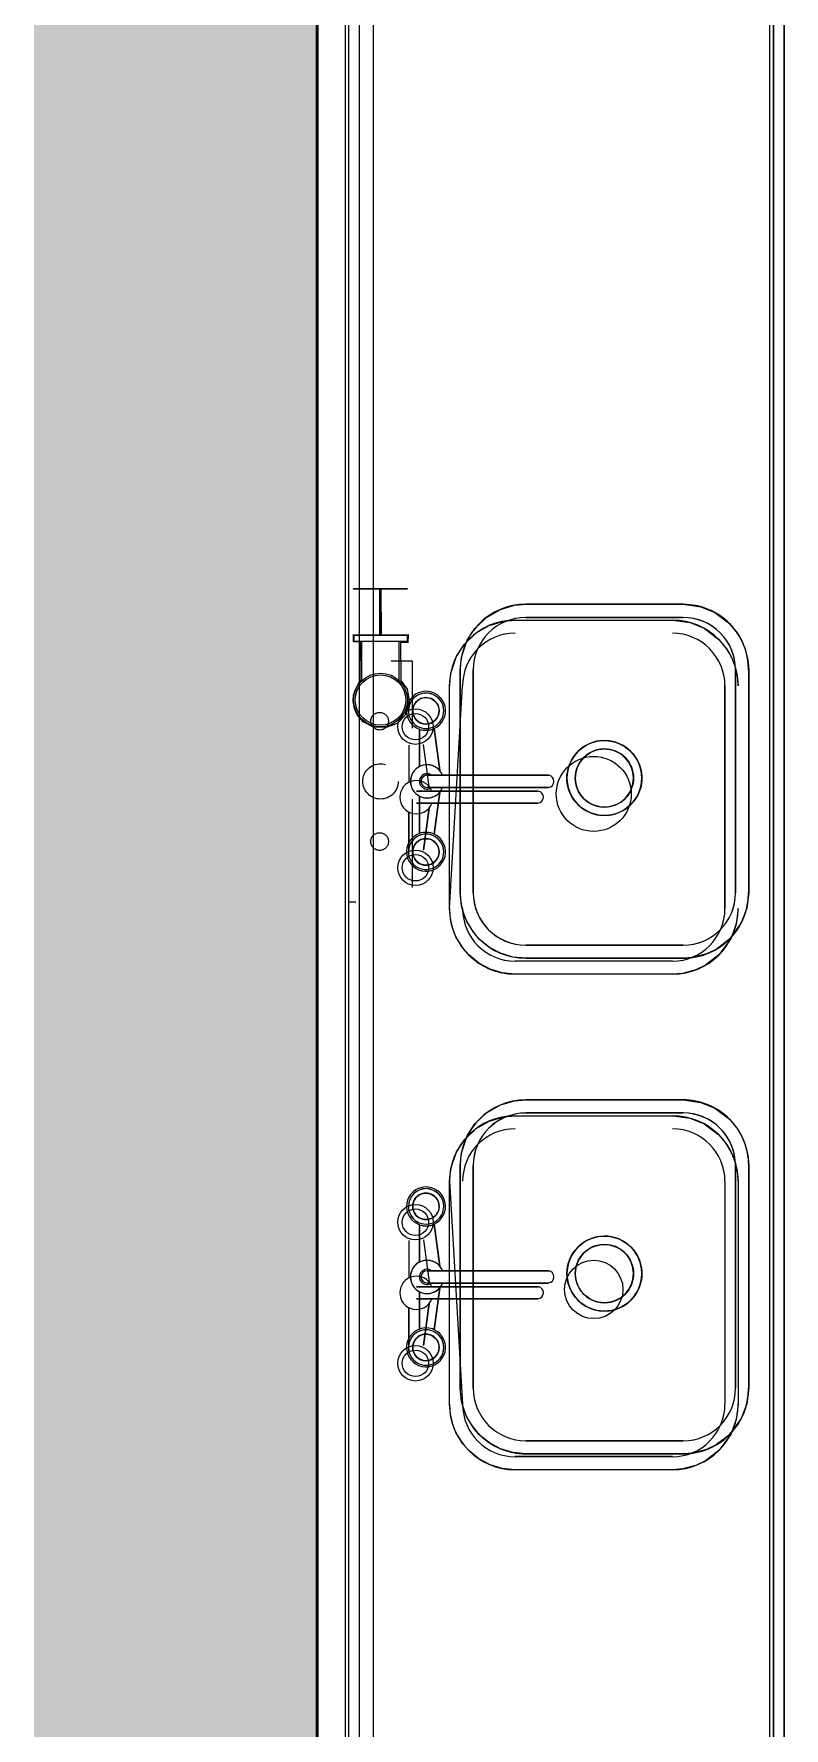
# Model space of a CAD drawing. Extents: x -14.2 to 52.3, y 3.7 to 90.9.
# Drawn here: x 32.177 to 33.236, y 22.208 to 24.601 of the extents above; entities that cross this region are included whole.
import ezdxf

# ---------------------------------------------------------------- set-up
doc = ezdxf.new("R2010")
doc.units = 0
doc.linetypes.add('limpo_PINI-PSG-PE-0102-LAZ-R00$0$IMPORT-HIDDEN2 _2_', pattern=[187.5, 125, -62.5])
for name, color, linetype, lineweight in [('limpo_PINI-PSG-PE-0102-LAZ-R00$0$0-20', 7, 'Continuous', 5), ('limpo_PINI-PSG-PE-0102-LAZ-R00$0$A-WALL-FNSH', 1, 'Continuous', 40), ('limpo_PINI-PSG-PE-0102-LAZ-R00$0$ARQ_MOBILIÁRIO', 135, 'Continuous', 5), ('limpo_PINI-PSG-PE-0102-LAZ-R00$0$LAYOUT_AMB_LAZ_dwg', 8, 'Continuous', 5), ('limpo_PINI-PSG-PE-0102-LAZ-R00$0$PNIN-HID-PL-0009-LAZ-R00_dwg', 8, 'Continuous', 5), ('limpo_PINI-PSG-PE-0102-LAZ-R00$0$S-COLS', 52, 'Continuous', 5), ('limpo_PINI-PSG-PE-0102-LAZ-R00$0$TINTERNO', 135, 'Continuous', 5)]:
    doc.layers.add(name, color=color, linetype=linetype, lineweight=lineweight)
doc.layers.add('limpo_PINI-PSG-PE-0102-LAZ-R00$0$0-8', color=7, linetype='Continuous', lineweight=5, true_color=0x999999)
doc.layers.add('limpo_PINI-PSG-PE-0102-LAZ-R00$0$XR_ARQT', color=7, linetype='Continuous')
doc.layers.add('XR_ARQT', color=7, linetype='Continuous')

# ---------------------------------------------------------------- blocks, each defined once
blk = doc.blocks.new('limpo_PINI-PSG-PE-0102-LAZ-R00$0$LAZ GERAL - PNE_dwg-25011385-009 - PRE - PAV_ LAZER - GERAL')
at = {"layer": 'limpo_PINI-PSG-PE-0102-LAZ-R00$0$0-20', "flags": 128}
for points in [[(11.0093, -2.804), (11.6093, -2.804), (11.6093, 0.596), (11.0093, 0.596)], [(11.1519, -1.4421), (11.1519, -1.1273), (11.1536, -1.1094), (11.1619, -1.0855), (11.1728, -1.0687), (11.1897, -1.0527), (11.2077, -1.0423), (11.2287, -1.0361), (11.2445, -1.0347), (11.4667, -1.0347), (11.4917, -1.0382), (11.5113, -1.0462), (11.5322, -1.0618), (11.5431, -1.075), (11.5492, -1.0853), (11.5541, -1.0967), (11.5581, -1.1127), (11.5593, -1.1273), (11.5593, -1.4421), (11.5567, -1.4639), (11.5489, -1.4848), (11.5322, -1.5076), (11.5133, -1.5221), (11.4998, -1.5286), (11.4809, -1.5336), (11.4667, -1.5347), (11.2445, -1.5347), (11.2263, -1.5329), (11.2091, -1.5277), (11.1933, -1.5193), (11.179, -1.5076), (11.1706, -1.498), (11.1609, -1.4819), (11.156, -1.4693), (11.1537, -1.4604)], [(11.1519, -2.1421), (11.1519, -1.8273), (11.1536, -1.8094), (11.1619, -1.7855), (11.1728, -1.7687), (11.1897, -1.7527), (11.2077, -1.7423), (11.2287, -1.7361), (11.2445, -1.7347), (11.4667, -1.7347), (11.4917, -1.7382), (11.5113, -1.7462), (11.5322, -1.7618), (11.5431, -1.775), (11.5492, -1.7853), (11.5541, -1.7967), (11.5581, -1.8127), (11.5593, -1.8273), (11.5593, -2.1421), (11.5567, -2.1639), (11.5489, -2.1848), (11.5322, -2.2076), (11.5133, -2.2221), (11.4998, -2.2286), (11.4809, -2.2336), (11.4667, -2.2347), (11.2445, -2.2347), (11.2263, -2.2329), (11.2091, -2.2277), (11.1933, -2.2193), (11.179, -2.2076), (11.1706, -2.198), (11.1609, -2.1819), (11.156, -2.1693), (11.1537, -2.1604)]]:
    blk.add_lwpolyline(points, close=True, dxfattribs=at)
at = {"layer": 'limpo_PINI-PSG-PE-0102-LAZ-R00$0$0-8'}
for p, q in [((11.1117, -1.2761), (11.127, -1.2761)), ((11.127, -1.2934), (11.1117, -1.2934)), ((11.1704, -1.4421), (11.1704, -1.2934)), ((11.1117, -1.9761), (11.127, -1.9761)), ((11.127, -1.9934), (11.1117, -1.9934)), ((11.1704, -2.1421), (11.1704, -1.9934))]:
    blk.add_line(p, q, dxfattribs=at)
at = {"layer": 'limpo_PINI-PSG-PE-0102-LAZ-R00$0$0-8', "flags": 128}
for points in [[(11.6093, 0.596), (11.6093, -2.804), (11.6093, 0.596), (11.0093, 0.596), (11.0093, -2.804), (11.6093, -2.804)], [(11.4667, -1.0347), (11.4111, -1.0347), (11.3556, -1.0347), (11.3, -1.0347), (11.2445, -1.0347), (11.4667, -1.0347)], [(11.2445, -1.0532), (11.4667, -1.0532), (11.4111, -1.0532), (11.3556, -1.0532), (11.3, -1.0532), (11.2445, -1.0532), (11.3, -1.0532), (11.3556, -1.0532), (11.4111, -1.0532), (11.4667, -1.0532)], [(11.1519, -1.2761), (11.1519, -1.1273), (11.1519, -1.206), (11.1519, -1.2847), (11.1519, -1.3634), (11.1519, -1.4421), (11.1519, -1.2934)], [(11.1704, -1.2761), (11.1704, -1.1273), (11.1704, -1.206), (11.1704, -1.2847), (11.1704, -1.3634), (11.1704, -1.4421), (11.1704, -1.3634), (11.1704, -1.2847), (11.1704, -1.206), (11.1704, -1.1273)], [(11.5408, -1.1273), (11.5408, -1.4421), (11.5408, -1.3634), (11.5408, -1.2847), (11.5408, -1.206), (11.5408, -1.1273), (11.5408, -1.206), (11.5408, -1.2847), (11.5408, -1.3634), (11.5408, -1.4421)], [(11.5593, -1.4421), (11.5593, -1.3634), (11.5593, -1.2847), (11.5593, -1.206), (11.5593, -1.1273), (11.5593, -1.4421)], [(11.1052, -1.2761), (11.2771, -1.2761), (11.127, -1.2761), (11.1117, -1.2761), (11.1052, -1.2761)], [(11.0945, -1.3584), (11.0945, -1.3057), (11.0945, -1.3584)], [(11.2445, -1.5162), (11.3, -1.5162), (11.3556, -1.5162), (11.4111, -1.5162), (11.4667, -1.5162), (11.4111, -1.5162), (11.3556, -1.5162), (11.3, -1.5162), (11.2445, -1.5162), (11.4667, -1.5162)], [(11.2445, -1.7532), (11.4667, -1.7532), (11.4111, -1.7532), (11.3556, -1.7532), (11.3, -1.7532), (11.2445, -1.7532), (11.3, -1.7532), (11.3556, -1.7532), (11.4111, -1.7532), (11.4667, -1.7532)], [(11.1519, -1.9761), (11.1519, -1.8273), (11.1519, -1.906), (11.1519, -1.9847), (11.1519, -2.0634), (11.1519, -2.1421), (11.1519, -1.9934)], [(11.1704, -1.9761), (11.1704, -1.8273), (11.1704, -1.906), (11.1704, -1.9847), (11.1704, -2.0634), (11.1704, -2.1421), (11.1704, -2.0634), (11.1704, -1.9847), (11.1704, -1.906), (11.1704, -1.8273)], [(11.5408, -1.8273), (11.5408, -2.1421), (11.5408, -2.0634), (11.5408, -1.9847), (11.5408, -1.906), (11.5408, -1.8273), (11.5408, -1.906), (11.5408, -1.9847), (11.5408, -2.0634), (11.5408, -2.1421)], [(11.5593, -2.1421), (11.5593, -2.0634), (11.5593, -1.9847), (11.5593, -1.906), (11.5593, -1.8273), (11.5593, -2.1421)], [(11.1052, -1.9761), (11.2771, -1.9761), (11.127, -1.9761), (11.1117, -1.9761), (11.1052, -1.9761)], [(11.0945, -2.0584), (11.0945, -2.0057), (11.0945, -2.0584)], [(11.2445, -2.2162), (11.3, -2.2162), (11.3556, -2.2162), (11.4111, -2.2162), (11.4667, -2.2162), (11.4111, -2.2162), (11.3556, -2.2162), (11.3, -2.2162), (11.2445, -2.2162), (11.4667, -2.2162)]]:
    blk.add_lwpolyline(points, dxfattribs=at)
for points in [[(11.5893, -2.784), (11.5893, 0.576), (11.0293, 0.576), (11.0293, -2.784)], [(11.0945, -1.2638), (11.0945, -1.2111)], [(11.1154, -1.2101), (11.1231, -1.2695)], [(11.2768, -1.2934), (11.1052, -1.2934)], [(11.1231, -1.3), (11.1154, -1.3593)], [(11.2445, -1.5347), (11.3, -1.5347), (11.3556, -1.5347), (11.4111, -1.5347), (11.4667, -1.5347)], [(11.4667, -1.7347), (11.4111, -1.7347), (11.3556, -1.7347), (11.3, -1.7347), (11.2445, -1.7347)], [(11.0945, -1.9638), (11.0945, -1.9111)], [(11.1154, -1.9101), (11.1231, -1.9695)], [(11.2768, -1.9934), (11.1052, -1.9934)], [(11.1231, -2), (11.1154, -2.0593)], [(11.2445, -2.2347), (11.3, -2.2347), (11.3556, -2.2347), (11.4111, -2.2347), (11.4667, -2.2347)]]:
    blk.add_lwpolyline(points, close=True, dxfattribs=at)
at = {"layer": 'limpo_PINI-PSG-PE-0102-LAZ-R00$0$0-8'}
for centre, radius, start, end in [((11.2445, -1.8273), 0.0926, 90, 180), ((11.2445, -1.8273), 0.0741, 90, 180), ((11.2445, -1.8273), 0.0741, 90, 180), ((11.1052, -1.9848), 0.0235, 180, 242.93)]:
    blk.add_arc(centre, radius, start, end, dxfattribs=at)
for centre, major_axis, ratio, start_param, end_param in [((11.2445, -1.1273), (0, 0.0926), 1, 0, 1.570796), ((11.2445, -1.1273), (-0.0354, 0.0855), 1, 5.890478, 7.461275), ((11.4667, -1.1273), (0.0855, 0.0354), 1, 5.890485, 7.461282), ((11.4667, -1.1273), (-0.0855, 0.0354), 1, 3.534287, 5.105083), ((11.2445, -1.1273), (-0.0283, 0.0684), 1, 5.890486, 7.461283), ((11.2445, -1.1273), (-0.0283, 0.0684), 1, 5.890486, 7.461283), ((11.2445, -1.1273), (-0.0433, 0.0601), 1, 5.658659, 7.229456), ((11.4667, -1.1273), (-0.0524, 0.0524), 1, 3.92699, 5.497786), ((11.4667, -1.1273), (-0.0524, 0.0524), 1, 3.926991, 5.497787), ((11.4667, -1.1273), (-0.035, 0.0653), 1, 4.220992, 5.791789), ((11.1038, -1.1851), (-0.0059, 0.0269), 1, 3.358921, 8.863521), ((11.1038, -1.1851), (-0.0096, 0.0231), 1, 4.319681, 7.461274), ((11.1038, -1.1851), (-0.0096, 0.0231), 1, 4.319684, 7.461276), ((11.1036, -1.1851), (0.0098, 0.0159), 1, 5.265965, 8.407558), ((11.1036, -1.1851), (0.0132, 0.0132), 1, 5.497788, 8.639381), ((11.1038, -1.1851), (0.025, 0), 1, 3.141586, 6.283179), ((11.1038, -1.1851), (0.025, 0), 1, 3.141586, 6.283179), ((11.1036, -1.1851), (-0.0182, 0.0043), 1, 0.231823, 3.373416), ((11.1036, -1.1851), (-0.0173, 0.0072), 1, 0.392704, 3.534296), ((11.1038, -1.1851), (-0.0272, 0.0047), 1, 1.398828, 2.177413), ((11.1038, -1.1851), (-0.0059, 0.0269), 1, 2.580338, 3.358923), ((11.3556, -1.2801), (-0.0374, 0.0374), 1, 5.497787, 8.639383), ((11.3556, -1.2801), (-0.0515, 0.0122), 1, 4.944212, 8.085804), ((11.3556, -1.2801), (-0.0374, 0.0374), 1, 5.497787, 8.63938), ((11.3556, -1.2801), (-0.0412, 0), 1, 4.712387, 7.853979), ((11.3556, -1.2801), (-0.0412, 0), 1, 4.712387, 7.853979), ((11.3556, -1.2801), (-0.0291, 0.0291), 1, 5.497782, 8.639375), ((11.3556, -1.2801), (0, 0.0529), 1, 3.14159, 6.283183), ((11.3556, -1.2801), (0.0309, 0.0429), 1, 3.766117, 6.907707), ((11.3556, -1.2801), (0.0374, 0.0374), 1, 3.926989, 7.068582), ((11.3556, -1.2801), (0.0216, 0.035), 1, 3.695165, 6.836757), ((11.3556, -1.2801), (0.0216, 0.035), 1, 3.695165, 6.836757), ((11.3556, -1.2801), (0, 0.0412), 1, 3.141593, 6.283185), ((11.1052, -1.2848), (0.0048, 0.023), 1, 5.292695, 8.059069), ((11.1052, -1.2848), (-0.0055, 0.0228), 1, 0.236231, 1.334566), ((11.1052, -1.2848), (-0.0213, 0.0099), 1, 4.279014, 5.618219), ((11.1052, -1.2848), (0.0123, 0.02), 1, 5.965609, 7.304814), ((11.1052, -1.2848), (0, 0.0235), 1, 1.570796, 4.33717), ((11.1052, -1.2848), (0.0235, 0), 1, 3.141593, 4.239928), ((11.1052, -1.2848), (-0.00815, 0.00712), 1, 4.779978, 9.221983), ((11.1052, -1.2848), (0.0103, 0.0035), 1, 0.595484, 5.037488), ((11.1052, -1.2848), (-0.00733, 0.00453), 1, 5.26596, 8.407553), ((11.1052, -1.2848), (-0.00609, 0.00609), 1, 5.4978, 8.639368), ((11.1052, -1.2848), (0.0221, 0.008), 1, 0.026734, 0.355568), ((11.2757, -1.2847), (-0.0065, 0.00578), 0.999999, 2.415121, 5.280065), ((11.2757, -1.2847), (-0.00822, 0.00285), 1, 2.022424, 4.887368), ((11.1052, -1.2848), (-0.0033, 0.0233), 1, 2.52976, 3.868964), ((11.1052, -1.2848), (0.0001, 0.0235), 1, 2.673535, 4.01274), ((11.1052, -1.2848), (-0.0099, 0.0213), 1, 3.574961, 3.903795), ((11.1038, -1.3843), (-0.0183, 0.0206), 1, 5.901569, 11.405929), ((11.1038, -1.3844), (0, 0.025), 1, 4.712384, 7.853977), ((11.1038, -1.3844), (-0.0131, 0.0213), 1, 4.158813, 7.300405), ((11.1038, -1.3843), (0.0059, 0.0269), 1, 6.065723, 6.844548), ((11.1038, -1.3843), (-0.0225, 0.0159), 1, 4.890921, 5.669746), ((11.1038, -1.3844), (-0.025, 0), 1, 6.283185, 9.424778), ((11.1038, -1.3844), (0.0239, 0.0072), 1, 2.847592, 5.989185), ((11.1036, -1.3844), (-0.0132, 0.0132), 1, 3.926989, 7.068581), ((11.1036, -1.3844), (0.0043, 0.0182), 1, 4.94421, 8.085803), ((11.1036, -1.3844), (0.0098, 0.0159), 1, 2.124367, 5.265959), ((11.1036, -1.3844), (-0.0187, 0), 1, 0.000001, 3.141594), ((11.2445, -1.4421), (-0.0354, 0.0855), 1, 1.1781, 2.748896), ((11.2445, -1.4421), (-0.0354, 0.0855), 1, 1.1781, 2.748896), ((11.2445, -1.4421), (0.0283, 0.0684), 1, 1.9635, 3.534296), ((11.2445, -1.4421), (0.0283, 0.0684), 1, 1.963499, 3.534296), ((11.2445, -1.4421), (0.0283, 0.0684), 1, 1.9635, 3.534296), ((11.4667, -1.4421), (-0.0524, 0.0524), 1, 2.356198, 3.926994), ((11.4667, -1.4421), (-0.0524, 0.0524), 1, 2.356198, 3.926994), ((11.4667, -1.4421), (-0.0901, 0.0213), 1, 1.802622, 3.373418), ((11.4667, -1.4421), (-0.0855, 0.0354), 1, 1.963496, 3.534293), ((11.4667, -1.4421), (-0.0735, 0.0091), 1, 1.693287, 3.264083), ((11.2445, -1.8273), (-0.0855, 0.0354), 1, 5.105083, 6.675879), ((11.4667, -1.8273), (-0.0788, 0.0487), 1, 3.695166, 5.265963), ((11.4667, -1.8273), (-0.0788, 0.0487), 1, 3.695166, 5.265963), ((11.2445, -1.8273), (-0.0684, 0.0283), 1, 5.105086, 6.675882), ((11.4667, -1.8273), (-0.0433, 0.0601), 1, 4.087866, 5.658662), ((11.4667, -1.8273), (-0.0433, 0.0601), 1, 4.087866, 5.658662), ((11.4667, -1.8273), (-0.0456, 0.0584), 1, 4.049479, 5.620276), ((11.1038, -1.8851), (0.0148, 0.0232), 1, 4.144319, 9.64892), ((11.1038, -1.8851), (0, 0.025), 1, 4.712386, 7.853978), ((11.1038, -1.8851), (-0.0177, 0.0177), 1, 3.926991, 7.068583), ((11.1036, -1.8851), (0.0159, 0.0098), 1, 5.729614, 8.871207), ((11.1036, -1.8851), (0.0132, 0.0132), 1, 5.497783, 8.639375), ((11.1038, -1.8851), (0.0243, 0.0057), 1, 2.909766, 6.051359), ((11.1038, -1.8851), (0.0177, 0.0177), 1, 2.35619, 5.497783), ((11.1036, -1.8851), (0.0159, 0.0098), 1, 2.588016, 5.729609), ((11.1036, -1.8851), (0, 0.0187), 1, 1.570796, 4.712389), ((11.1038, -1.8851), (0.0262, 0.0087), 1, 4.049028, 4.827613), ((11.1038, -1.8851), (-0.0271, 0.0048), 1, 1.402235, 2.18082), ((11.3556, -1.9801), (-0.0515, 0.0122), 1, 4.944212, 8.085807), ((11.3556, -1.9801), (0.0515, 0.0122), 1, 1.338971, 4.480564), ((11.3556, -1.9801), (-0.0515, 0.0122), 1, 4.944212, 8.085804), ((11.3556, -1.9801), (-0.0489, 0.0203), 1, 1.963495, 5.105087), ((11.3556, -1.9801), (0.0203, 0.0489), 1, 3.534292, 6.675881), ((11.3556, -1.9801), (0.0489, 0.0203), 1, 4.319692, 7.461285), ((11.1052, -1.9848), (-0.0044, 0.0231), 1, 4.899989, 7.666363), ((11.1052, -1.9848), (0.0233, 0.0028), 1, 0.58385, 1.923055), ((11.1052, -1.9848), (-0.0227, 0.0059), 1, 4.100812, 5.440016), ((11.3556, -1.9801), (0.0095, 0.0401), 1, 0.23182, 3.373413), ((11.3556, -1.9801), (0.0095, 0.0401), 1, 0.23182, 3.373413), ((11.3556, -1.9801), (-0.038, 0.0158), 1, 5.105087, 8.24668), ((11.3556, -1.9801), (0.0216, 0.035), 1, 3.695163, 6.836755), ((11.3556, -1.9801), (0.0216, 0.035), 1, 3.695163, 6.836755), ((11.3556, -1.9801), (-0.0095, 0.0401), 1, 2.909767, 6.05136), ((11.1052, -1.9848), (-0.0232, 0.0037), 1, 5.341315, 6.43965), ((11.1052, -1.9848), (0, 0.0235), 1, 1.570796, 4.33717), ((11.1052, -1.9848), (-0.00481, 0.00969), 1, 5.172682, 9.614687), ((11.1052, -1.9848), (-0.0108, 0.0007), 1, 4.129776, 8.57178), ((11.1052, -1.9848), (-0.00453, 0.00733), 1, 5.729608, 8.8712), ((11.1052, -1.9848), (-0.00609, 0.00609), 1, 5.4978, 8.639368), ((11.1052, -1.9848), (0.0235, 0.0006), 1, 0.348485, 0.677319), ((11.2757, -1.9847), (-0.00822, 0.00285), 1, 2.022425, 4.88737), ((11.2757, -1.9847), (-0.0065, 0.00578), 1, 2.415121, 5.280066), ((11.1052, -1.9848), (-0.0156, 0.0176), 1, 1.941759, 3.280963), ((11.1052, -1.9848), (-0.0073, 0.0223), 1, 2.351786, 3.690991), ((11.1052, -1.9848), (-0.0132, 0.0195), 1, 3.414088, 3.742922), ((11.1038, -2.0843), (-0.0004, 0.0276), 1, 5.833911, 6.612736), ((11.1038, -2.0843), (0.0233, 0.0147), 1, 0.571233, 1.350058), ((11.1038, -2.0843), (-0.0183, 0.0206), 1, 5.901569, 11.405929), ((11.1038, -2.0844), (0, 0.025), 1, 4.712386, 7.853978), ((11.1038, -2.0844), (-0.0131, 0.0213), 1, 4.158812, 7.300405), ((11.1036, -2.0844), (-0.0182, 0.0043), 1, 3.373416, 6.515009), ((11.1036, -2.0844), (-0.0132, 0.0132), 1, 3.926989, 7.068582), ((11.1038, -2.0844), (-0.025, 0), 1, 0.000002, 3.141594), ((11.1038, -2.0844), (0.0177, 0.0177), 1, 2.356191, 5.497784), ((11.1036, -2.0844), (0.0098, 0.0159), 1, 2.124367, 5.26596), ((11.1036, -2.0844), (0.0179, 0.0054), 1, 2.847591, 5.989183), ((11.2445, -2.1421), (0.0855, 0.0354), 1, 2.748891, 4.319688), ((11.2445, -2.1421), (0.0855, 0.0354), 1, 2.748891, 4.319688), ((11.2445, -2.1421), (-0.0684, 0.0283), 1, 0.392695, 1.963492), ((11.2445, -2.1421), (-0.0684, 0.0283), 1, 0.392695, 1.963492), ((11.2445, -2.1421), (-0.0684, 0.0283), 1, 0.392695, 1.963492), ((11.4667, -2.1421), (0.0741, 0), 1, 4.712389, 6.283185), ((11.4667, -2.1421), (0.0741, 0), 1, 4.712389, 6.283185), ((11.4667, -2.1421), (-0.0354, 0.0855), 1, 2.748892, 4.319688), ((11.4667, -2.1421), (-0.0655, 0.0655), 1, 2.356194, 3.926991), ((11.4667, -2.1421), (-0.0524, 0.0524), 1, 2.356196, 3.926992)]:
    blk.add_ellipse(centre, major_axis=major_axis, ratio=ratio, start_param=start_param, end_param=end_param, dxfattribs=at)
for centre, major_axis in [((11.1036, -1.1851), (0, 0.0187)), ((11.3556, -1.2801), (0.0278, 0.045)), ((11.3556, -1.2801), (0.0158, 0.038)), ((11.1036, -1.3844), (0.0132, 0.0132)), ((11.1036, -1.8851), (0, 0.0187)), ((11.3556, -1.9801), (-0.0203, 0.0489)), ((11.3556, -1.9801), (-0.0158, 0.038)), ((11.1036, -2.0844), (0.0187, 0))]:
    blk.add_ellipse(centre, major_axis=major_axis, ratio=1, dxfattribs=at)
blk = doc.blocks.new('limpo_PINI-PSG-PE-0102-LAZ-R00$0$PINI-EST-PE-1101-TQR-R20_rvt-1-5PPE_008_LAZER__P_A_0_09_')
at = {"layer": 'limpo_PINI-PSG-PE-0102-LAZ-R00$0$S-COLS'}
blk.add_hatch(color=8, dxfattribs=at).paths.add_polyline_path([(23775, -4035), (24175, -4035), (24175, 2435), (23775, 2435), (23775, -3641.8)])
at = {"layer": 'limpo_PINI-PSG-PE-0102-LAZ-R00$0$S-COLS', "color": 7, "lineweight": 50}
blk.add_line((24175, -4035), (24175, 2435), dxfattribs=at)
blk = doc.blocks.new('limpo_PINI-PSG-PE-0102-LAZ-R00$0$LAYOUT_AMB_LAZ_dwg-2867451-5PPE_008_LAZER__P_A_0_09_')
at = {"color": 9, "lineweight": 5}
for p, q in [((41296.9, 17586.4), (41315.4, 17901.3)), ((41239.5, 17817.5), (41239.5, 17764.8)), ((41268.1, 17759), (41260.4, 17818.5)), ((41272.1, 17735.2), (41256.8, 17735.2)), ((41611.7, 17512.4), (41389.5, 17512.4)), ((41685.8, 17201.3), (41685.8, 16886.4)), ((41239.5, 17117.5), (41239.5, 17064.8)), ((41260.4, 17118.5), (41268.1, 17059)), ((41272.1, 17035.2), (41256.8, 17035.2))]:
    blk.add_line(p, q, dxfattribs=at)
at = {"color": 9, "lineweight": 5, "flags": 128}
for points in [[(41154.3, 19624.6), (41154.3, 16224.6), (41754.3, 16224.6), (41754.3, 19624.6)], [(41685.8, 17586.4), (41685.8, 17901.3)], [(41272.1, 17752.4), (41422.2, 17752.4), (41250.2, 17752.4), (41256.8, 17752.4)], [(41421.8, 17735.2), (41250.2, 17735.2)], [(41268.1, 17728.6), (41260.4, 17669.2)], [(41421.8, 17035.2), (41250.2, 17035.2)], [(41268.1, 17028.6), (41260.4, 16969.2)], [(41611.7, 16812.4), (41389.5, 16812.4)]]:
    blk.add_lwpolyline(points, close=True, dxfattribs=at)
for points in [[(41611.7, 17493.9), (41389.5, 17493.9), (41371.4, 17495.6), (41354.2, 17500.9), (41338.4, 17509.2), (41324, 17521), (41315.7, 17530.6), (41305.9, 17546.6), (41301, 17559.2), (41298.7, 17568.2), (41296.9, 17586.4), (41296.9, 17901.3), (41298.7, 17919.2), (41306.9, 17943.1), (41317.9, 17959.9), (41334.7, 17975.9), (41352.8, 17986.3), (41373.8, 17992.5), (41389.5, 17993.9), (41611.7, 17993.9)], [(41389.5, 17993.9), (41611.7, 17993.9), (41636.8, 17990.4), (41656.3, 17982.4), (41677.2, 17966.7), (41688.1, 17953.6), (41694.3, 17943.2), (41699.1, 17931.9), (41703.2, 17915.9), (41704.3, 17901.3)], [(41239.5, 17670.2), (41239.5, 17722.9), (41239.5, 17670.2)], [(41704.3, 17586.4), (41701.7, 17564.7), (41693.9, 17543.8), (41677.2, 17521), (41658.4, 17506.4), (41644.8, 17500), (41626, 17495), (41611.7, 17493.9), (41389.5, 17493.9)], [(41389.5, 17293.9), (41611.7, 17293.9), (41636.8, 17290.4), (41656.3, 17282.4), (41677.2, 17266.7), (41688.1, 17253.6), (41694.3, 17243.2), (41699.1, 17231.9), (41703.2, 17215.9), (41704.3, 17201.3), (41704.3, 16886.4), (41701.7, 16864.7), (41693.9, 16843.8), (41677.2, 16821), (41658.4, 16806.4), (41644.8, 16800), (41626, 16795), (41611.7, 16793.9), (41389.5, 16793.9), (41371.4, 16795.6), (41354.2, 16800.9), (41338.4, 16809.2), (41324, 16821), (41315.7, 16830.6), (41305.9, 16846.6), (41301, 16859.2), (41298.7, 16868.2), (41296.9, 16886.4), (41296.9, 17201.3), (41315.4, 16886.4)], [(41296.9, 17201.3), (41298.7, 17219.2), (41306.9, 17243.1), (41317.9, 17259.9), (41334.7, 17275.9), (41352.8, 17286.3), (41373.8, 17292.5), (41389.5, 17293.9), (41611.7, 17293.9)], [(41250.2, 17052.4), (41422.2, 17052.4), (41272.1, 17052.4), (41256.8, 17052.4), (41250.2, 17052.4)], [(41239.5, 16970.2), (41239.5, 17022.9), (41239.5, 16970.2)]]:
    blk.add_lwpolyline(points, dxfattribs=at)
at = {"color": 9, "lineweight": 5}
for centre, radius in [((41248.8, 17843.5), 25), ((41248.7, 17843.5), 18.7), ((41500.6, 17748.5), 52.9), ((41248.8, 17644.2), 25), ((41248.7, 17644.2), 18.7), ((41248.8, 17143.5), 25), ((41248.7, 17143.5), 18.7), ((41500.6, 17048.5), 41.2), ((41248.8, 16944.2), 25), ((41248.7, 16944.2), 18.7)]:
    blk.add_circle(centre, radius, dxfattribs=at)
for centre, radius, start, end in [((41389.5, 17901.3), 92.6, 90, 180), ((41389.5, 17901.3), 74.1, 90, 180), ((41611.7, 17901.3), 92.6, 0, 90), ((41611.7, 17901.3), 74.1, 0, 90), ((41250.2, 17743.8), 23.5, 21.4984, 338.0451), ((41420.8, 17743.9), 8.7, 276.7527, 80.902), ((41389.5, 17586.4), 92.6, 180, 270), ((41389.5, 17586.4), 74.1, 180, 270), ((41611.7, 17586.4), 92.6, 270, 0), ((41611.7, 17586.4), 74.1, 270, 0), ((41389.5, 17201.3), 92.6, 90, 180), ((41611.7, 17201.3), 92.6, 0, 90), ((41389.5, 17201.3), 74.1, 90, 180), ((41611.7, 17201.3), 74.1, 0, 90), ((41250.2, 17043.8), 23.5, 21.4984, 338.0451), ((41420.8, 17043.9), 8.7, 276.7527, 80.902), ((41389.5, 16886.4), 92.6, 180, 270), ((41389.5, 16886.4), 74.1, 180, 270), ((41611.7, 16886.4), 74.1, 270, 0), ((41611.7, 16886.4), 92.6, 270, 0)]:
    blk.add_arc(centre, radius, start, end, dxfattribs=at)
at = {"layer": 'limpo_PINI-PSG-PE-0102-LAZ-R00$0$ARQ_MOBILIÁRIO', "color": 9}
blk.add_line((41754.3, 19624.6), (41754.3, 16224.6), dxfattribs=at)
blk = doc.blocks.new('limpo_PINI-PSG-PE-0102-LAZ-R00$0$PNIN-HID-PL-0009-LAZ-R00_dwg-3604853-5PPE_008_LAZER__P_A_0_09_')
at = {"color": 9, "lineweight": 5}
for p, q in [((42261.9, 18043.2), (42336.7, 18043.2)), ((42299.3, 18043.2), (42299.3, 17977.8)), ((42261.9, 17969.2), (42336.7, 17969.2)), ((42272.8, 17913.5), (42272.8, 17969.2)), ((42325.8, 17913.5), (42325.8, 17969.2))]:
    blk.add_line(p, q, dxfattribs=at)
at = {"color": 9, "lineweight": 5, "flags": 128}
blk.add_lwpolyline([(42261.3, 18043.6), (42337, 18043.6), (42337, 18042.6), (42299.7, 18042.8), (42300.3, 17978.4), (42338.1, 17978.7), (42337.8, 17967.1), (42327.3, 17967.3), (42327.9, 17913.6), (42336.9, 17901.5), (42340.3, 17882.1), (42333.9, 17864.6), (42322.6, 17853.1), (42308.8, 17847.9), (42290.2, 17847.3), (42274.6, 17855.3), (42266.2, 17865.2), (42262.6, 17874), (42260.8, 17884), (42261.3, 17892.9), (42263.5, 17900), (42267.7, 17908.6), (42272, 17914.2), (42271.3, 17968.1), (42261, 17968.4), (42261.2, 17978.8), (42298.3, 17978.4), (42298.4, 18042.8), (42261.4, 18042.5)], close=True, dxfattribs=at)
blk.add_lwpolyline([(42261.9, 17969.2), (42261.9, 17977.8), (42336.7, 17977.8), (42336.7, 17969.2)], dxfattribs=at)
at = {"color": 9, "linetype": 'limpo_PINI-PSG-PE-0102-LAZ-R00$0$IMPORT-HIDDEN2 _2_', "lineweight": 5, "flags": 128}
blk.add_lwpolyline([(42254.3, 17941.3), (42254.3, 17601.3), (42344.3, 17601.3), (42344.3, 17941.3), (42254.3, 17941.3)], dxfattribs=at)
at = {"color": 9, "lineweight": 5}
blk.add_circle((42299.3, 17886.2), 38, dxfattribs=at)
at = {"color": 9, "linetype": 'limpo_PINI-PSG-PE-0102-LAZ-R00$0$IMPORT-HIDDEN2 _2_', "lineweight": 5}
for centre, radius in [((42298, 17856.3), 12.5), ((42299.3, 17771.3), 25), ((42298, 17686.3), 12.5)]:
    blk.add_circle(centre, radius, dxfattribs=at)
at = {"layer": 'limpo_PINI-PSG-PE-0102-LAZ-R00$0$TINTERNO', "color": 9}
blk.add_circle((42299.3, 17886.2), 35.6, dxfattribs=at)
blk = doc.blocks.new('limpo_PINI-PSG-PE-0102-LAZ-R00$0$A$C745163c0')
at = {"layer": 'limpo_PINI-PSG-PE-0102-LAZ-R00$0$A-WALL-FNSH', "lineweight": 5}
for p, q in [((18535, -6555.1), (18535, 5031.1)), ((18495, 4997.8), (18495, -1520))]:
    blk.add_line(p, q, dxfattribs=at)
at = {"lineweight": 5}
blk.add_blockref('limpo_PINI-PSG-PE-0102-LAZ-R00$0$PINI-EST-PE-1101-TQR-R20_rvt-1-5PPE_008_LAZER__P_A_0_09_', (-5680, 2515), dxfattribs=at)
at = {"layer": 'limpo_PINI-PSG-PE-0102-LAZ-R00$0$LAYOUT_AMB_LAZ_dwg', "color": 9}
blk.add_blockref('limpo_PINI-PSG-PE-0102-LAZ-R00$0$LAYOUT_AMB_LAZ_dwg-2867451-5PPE_008_LAZER__P_A_0_09_', (-22615.1, -15829.6), dxfattribs=at)
at = {"layer": 'limpo_PINI-PSG-PE-0102-LAZ-R00$0$PNIN-HID-PL-0009-LAZ-R00_dwg', "color": 9}
blk.add_blockref('limpo_PINI-PSG-PE-0102-LAZ-R00$0$PNIN-HID-PL-0009-LAZ-R00_dwg-3604853-5PPE_008_LAZER__P_A_0_09_', (-23714.9, -15834.7), dxfattribs=at)
blk = doc.blocks.new('limpo_PINI-PSG-PE-0102-LAZ-R00')
at = {"layer": 'limpo_PINI-PSG-PE-0102-LAZ-R00$0$XR_ARQT', "xscale": 0.001000000000038553, "yscale": 0.001000000000038553, "zscale": 0.001000000000038553}
blk.add_blockref('limpo_PINI-PSG-PE-0102-LAZ-R00$0$A$C745163c0', (14.124, 21.592), dxfattribs=at)
at = {"layer": 'limpo_PINI-PSG-PE-0102-LAZ-R00$0$XR_ARQT'}
blk.add_blockref('limpo_PINI-PSG-PE-0102-LAZ-R00$0$LAZ GERAL - PNE_dwg-25011385-009 - PRE - PAV_ LAZER - GERAL', (21.6689, 24.8134), dxfattribs=at)

msp = doc.modelspace()

# ---------------------------------------------------------------- block references
at = {"layer": 'XR_ARQT'}
msp.add_blockref('limpo_PINI-PSG-PE-0102-LAZ-R00', (-0.0418, 0.017), dxfattribs=at)

doc.saveas('drawing.dxf')
